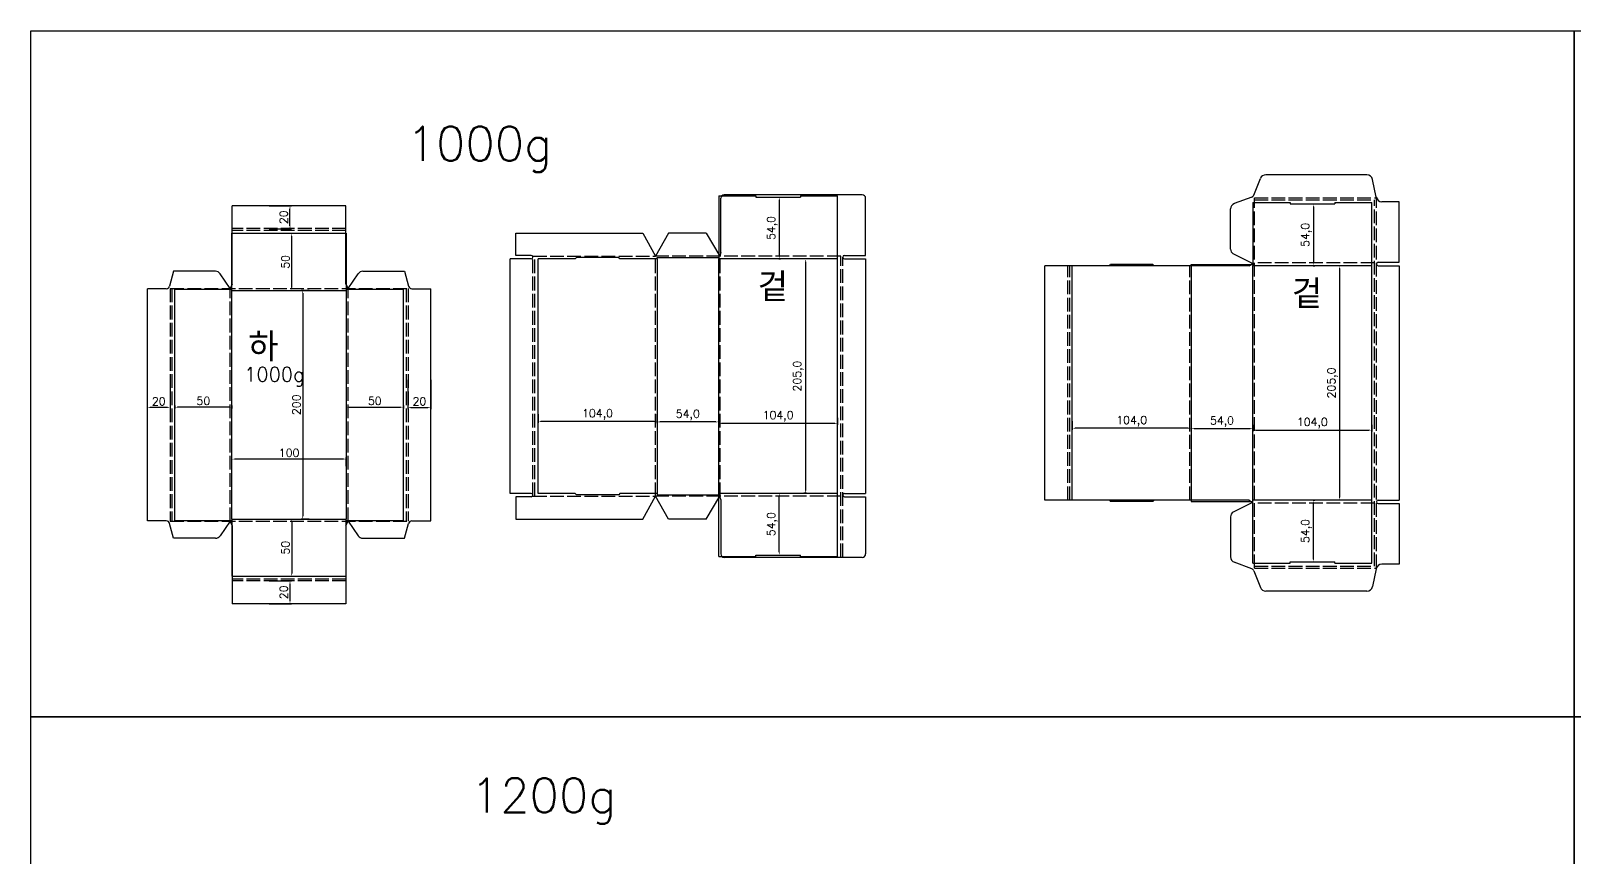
# Model space of a CAD drawing. Header units: millimetres. Extents: x 2179 to 11229, y 1198 to 3756.
# Drawn here: x 6679 to 8029, y 2513 to 3235 of the extents above; entities that cross this region are included whole.
import ezdxf

# ---------------------------------------------------------------- set-up
doc = ezdxf.new("R2010")
doc.units = ezdxf.units.MM
doc.linetypes.add('ACAD_ISO02W100', pattern=[15, 12, -3])
for name, color, linetype in [('기지', 7, 'Continuous'), ('인쇄지', 7, 'Continuous'), ('치수', 7, 'Continuous')]:
    doc.layers.add(name, color=color, linetype=linetype)
doc.styles.add('FHG', font='TXT.shx', dxfattribs={"height": 0.18, "bigfont": 'whgtxt.shx'})
doc.styles.get("Standard").update_dxf_attribs({"font": 'txt.shx', "bigfont": 'zfhg.shx'})
doc.dimstyles.new('ISO-25', dxfattribs={"dimtxt": 2.5, "dimasz": 2.5, "dimexe": 1.25, "dimexo": 0.625, "dimtad": 1, "dimtxsty": 'Standard', "dimcen": 2.5, "dimadec": 0, "dimazin": 0, "dimtfac": 1, "dimtmove": 0, "dimatfit": 3, "dimfxl": 0, "dimarcsym": 0})

# ---------------------------------------------------------------- blocks, each defined once
blk = doc.blocks.new('*D339')
at = {"layer": 'DEFPOINTS', "color": 0}
for p in [(7825.2, 3029.8), (7823.6, 2824.8), (7825.2, 2824.8)]:
    blk.add_point(p, dxfattribs=at)
at = {"layer": '치수', "color": 0, "lineweight": -2}
for p, q in [((7824.6, 3029.8), (7822.4, 3029.8)), ((7823.6, 3027.3), (7823.6, 2827.3)), ((7824.6, 2824.8), (7822.4, 2824.8))]:
    blk.add_line(p, q, dxfattribs=at)
at = {"layer": '치수', "color": 0}
for points in [[(7823.2, 3027.3), (7824, 3027.3), (7823.6, 3029.8)], [(7823.2, 2827.3), (7824, 2827.3), (7823.6, 2824.8)]]:
    blk.add_solid(points, dxfattribs=at)
at = {"layer": '치수', "color": 0, "insert": (7817.5, 2927.3), "char_height": 7, "attachment_point": 5, "rotation": 90}
blk.add_mtext('205,0', dxfattribs=at)
blk = doc.blocks.new('*D343')
at = {"layer": 'DEFPOINTS', "color": 0}
for p in [(7799.8, 2824.8), (7800.8, 2824.8), (7799.8, 2770.8)]:
    blk.add_point(p, dxfattribs=at)
at = {"layer": '치수', "color": 0, "lineweight": -2}
for p, q in [((7800.5, 2824.8), (7802, 2824.8)), ((7800.8, 2773.3), (7800.8, 2822.3)), ((7800.5, 2770.8), (7802, 2770.8))]:
    blk.add_line(p, q, dxfattribs=at)
at = {"layer": '치수', "color": 0}
for points in [[(7800.4, 2822.3), (7801.2, 2822.3), (7800.8, 2824.8)], [(7800.4, 2773.3), (7801.2, 2773.3), (7800.8, 2770.8)]]:
    blk.add_solid(points, dxfattribs=at)
at = {"layer": '치수', "color": 0, "insert": (7794.7, 2797.8), "char_height": 7, "attachment_point": 5, "rotation": 90}
blk.add_mtext('54,0', dxfattribs=at)
blk = doc.blocks.new('*D341')
at = {"layer": 'DEFPOINTS', "color": 0}
for p in [(7589.8, 2894.7), (7693.8, 2894.7), (7589.8, 2887.7)]:
    blk.add_point(p, dxfattribs=at)
at = {"layer": '치수', "color": 0, "lineweight": -2}
for p, q in [((7589.8, 2894), (7589.8, 2886.4)), ((7693.8, 2894), (7693.8, 2886.4)), ((7691.3, 2887.7), (7592.3, 2887.7))]:
    blk.add_line(p, q, dxfattribs=at)
at = {"layer": '치수', "color": 0}
for points in [[(7592.3, 2888.1), (7592.3, 2887.3), (7589.8, 2887.7)], [(7691.3, 2888.1), (7691.3, 2887.3), (7693.8, 2887.7)]]:
    blk.add_solid(points, dxfattribs=at)
at = {"layer": '치수', "color": 0, "insert": (7641.8, 2893.8), "char_height": 7, "attachment_point": 5}
blk.add_mtext('104,0', dxfattribs=at)
blk = doc.blocks.new('*D340')
at = {"layer": 'DEFPOINTS', "color": 0}
for p in [(7747.8, 2891.4), (7851.8, 2891.4), (7851.8, 2886)]:
    blk.add_point(p, dxfattribs=at)
at = {"layer": '치수', "color": 0, "lineweight": -2}
for p, q in [((7747.8, 2890.8), (7747.8, 2884.8)), ((7851.8, 2890.8), (7851.8, 2884.8)), ((7750.3, 2886), (7849.3, 2886))]:
    blk.add_line(p, q, dxfattribs=at)
at = {"layer": '치수', "color": 0}
for points in [[(7750.3, 2886.5), (7750.3, 2885.6), (7747.8, 2886)], [(7849.3, 2886.5), (7849.3, 2885.6), (7851.8, 2886)]]:
    blk.add_solid(points, dxfattribs=at)
at = {"layer": '치수', "color": 0, "insert": (7799.8, 2892.1), "char_height": 7, "attachment_point": 5}
blk.add_mtext('104,0', dxfattribs=at)
blk = doc.blocks.new('*D342')
at = {"layer": 'DEFPOINTS', "color": 0}
for p in [(7693.8, 2890), (7747.8, 2890), (7693.8, 2887.3)]:
    blk.add_point(p, dxfattribs=at)
at = {"layer": '치수', "color": 0, "lineweight": -2}
for p, q in [((7693.8, 2889.4), (7693.8, 2886)), ((7747.8, 2889.4), (7747.8, 2886)), ((7745.3, 2887.3), (7696.3, 2887.3))]:
    blk.add_line(p, q, dxfattribs=at)
at = {"layer": '치수', "color": 0}
for points in [[(7696.3, 2887.7), (7696.3, 2886.9), (7693.8, 2887.3)], [(7745.3, 2887.7), (7745.3, 2886.9), (7747.8, 2887.3)]]:
    blk.add_solid(points, dxfattribs=at)
at = {"layer": '치수', "color": 0, "insert": (7720.8, 2893.4), "char_height": 7, "attachment_point": 5}
blk.add_mtext('54,0', dxfattribs=at)
blk = doc.blocks.new('*D345')
at = {"layer": 'DEFPOINTS', "color": 0}
for p in [(7799.8, 3083.8), (7799.8, 3029.8), (7800.8, 3029.8)]:
    blk.add_point(p, dxfattribs=at)
at = {"layer": '치수', "color": 0, "lineweight": -2}
for p, q in [((7800.5, 3083.8), (7802, 3083.8)), ((7800.8, 3081.3), (7800.8, 3032.3)), ((7800.5, 3029.8), (7802, 3029.8))]:
    blk.add_line(p, q, dxfattribs=at)
at = {"layer": '치수', "color": 0}
for points in [[(7800.4, 3081.3), (7801.2, 3081.3), (7800.8, 3083.8)], [(7800.4, 3032.3), (7801.2, 3032.3), (7800.8, 3029.8)]]:
    blk.add_solid(points, dxfattribs=at)
at = {"layer": '치수', "color": 0, "insert": (7794.7, 3056.8), "char_height": 7, "attachment_point": 5, "rotation": 90}
blk.add_mtext('54,0', dxfattribs=at)
blk = doc.blocks.new('*D347')
at = {"layer": 'DEFPOINTS', "color": 0}
for p in [(7280.5, 2897.4), (7384.5, 2897.4), (7384.5, 2892)]:
    blk.add_point(p, dxfattribs=at)
at = {"layer": '치수', "color": 0, "lineweight": -2}
for p, q in [((7280.5, 2896.7), (7280.5, 2890.7)), ((7283, 2892), (7382, 2892)), ((7384.5, 2896.7), (7384.5, 2890.7))]:
    blk.add_line(p, q, dxfattribs=at)
at = {"layer": '치수', "color": 0}
for points in [[(7283, 2892.4), (7283, 2891.6), (7280.5, 2892)], [(7382, 2892.4), (7382, 2891.6), (7384.5, 2892)]]:
    blk.add_solid(points, dxfattribs=at)
at = {"layer": '치수', "color": 0, "insert": (7332.5, 2898.1), "char_height": 7, "attachment_point": 5}
blk.add_mtext('104,0', dxfattribs=at)
blk = doc.blocks.new('*D346')
at = {"layer": 'DEFPOINTS', "color": 0}
for p in [(7122.5, 2900.6), (7122.5, 2893.6), (7226.5, 2900.6)]:
    blk.add_point(p, dxfattribs=at)
at = {"layer": '치수', "color": 0, "lineweight": -2}
for p, q in [((7122.5, 2900), (7122.5, 2892.4)), ((7224, 2893.6), (7125, 2893.6)), ((7226.5, 2900), (7226.5, 2892.4))]:
    blk.add_line(p, q, dxfattribs=at)
at = {"layer": '치수', "color": 0}
for points in [[(7125, 2894), (7125, 2893.2), (7122.5, 2893.6)], [(7224, 2894), (7224, 2893.2), (7226.5, 2893.6)]]:
    blk.add_solid(points, dxfattribs=at)
at = {"layer": '치수', "color": 0, "insert": (7174.5, 2899.7), "char_height": 7, "attachment_point": 5}
blk.add_mtext('104,0', dxfattribs=at)
blk = doc.blocks.new('*D348')
at = {"layer": 'DEFPOINTS', "color": 0}
for p in [(7226.5, 2896), (7226.5, 2893.2), (7280.5, 2896)]:
    blk.add_point(p, dxfattribs=at)
at = {"layer": '치수', "color": 0, "lineweight": -2}
for p, q in [((7226.5, 2895.3), (7226.5, 2892)), ((7278, 2893.2), (7229, 2893.2)), ((7280.5, 2895.3), (7280.5, 2892))]:
    blk.add_line(p, q, dxfattribs=at)
at = {"layer": '치수', "color": 0}
for points in [[(7229, 2893.6), (7229, 2892.8), (7226.5, 2893.2)], [(7278, 2893.6), (7278, 2892.8), (7280.5, 2893.2)]]:
    blk.add_solid(points, dxfattribs=at)
at = {"layer": '치수', "color": 0, "insert": (7253.5, 2899.3), "char_height": 7, "attachment_point": 5}
blk.add_mtext('54,0', dxfattribs=at)
blk = doc.blocks.new('*D349')
at = {"layer": 'DEFPOINTS', "color": 0}
for p in [(7357.9, 3035.8), (7356.3, 2830.8), (7357.9, 2830.8)]:
    blk.add_point(p, dxfattribs=at)
at = {"layer": '치수', "color": 0, "lineweight": -2}
for p, q in [((7357.3, 3035.8), (7355.1, 3035.8)), ((7356.3, 3033.3), (7356.3, 2833.3)), ((7357.3, 2830.8), (7355.1, 2830.8))]:
    blk.add_line(p, q, dxfattribs=at)
at = {"layer": '치수', "color": 0}
for points in [[(7355.9, 3033.3), (7356.7, 3033.3), (7356.3, 3035.8)], [(7355.9, 2833.3), (7356.7, 2833.3), (7356.3, 2830.8)]]:
    blk.add_solid(points, dxfattribs=at)
at = {"layer": '치수', "color": 0, "insert": (7350.2, 2933.3), "char_height": 7, "attachment_point": 5, "rotation": 90}
blk.add_mtext('205,0', dxfattribs=at)
blk = doc.blocks.new('*D350')
at = {"layer": 'DEFPOINTS', "color": 0}
for p in [(7332.5, 2830.8), (7333.5, 2830.8), (7332.5, 2776.8)]:
    blk.add_point(p, dxfattribs=at)
at = {"layer": '치수', "color": 0, "lineweight": -2}
for p, q in [((7333.2, 2830.8), (7334.7, 2830.8)), ((7333.5, 2779.3), (7333.5, 2828.3)), ((7333.2, 2776.8), (7334.7, 2776.8))]:
    blk.add_line(p, q, dxfattribs=at)
at = {"layer": '치수', "color": 0}
for points in [[(7333.1, 2828.3), (7333.9, 2828.3), (7333.5, 2830.8)], [(7333.1, 2779.3), (7333.9, 2779.3), (7333.5, 2776.8)]]:
    blk.add_solid(points, dxfattribs=at)
at = {"layer": '치수', "color": 0, "insert": (7327.4, 2803.8), "char_height": 7, "attachment_point": 5, "rotation": 90}
blk.add_mtext('54,0', dxfattribs=at)
blk = doc.blocks.new('*D351')
at = {"layer": 'DEFPOINTS', "color": 0}
for p in [(7332.5, 3089.8), (7332.5, 3035.8), (7333.5, 3035.8)]:
    blk.add_point(p, dxfattribs=at)
at = {"layer": '치수', "color": 0, "lineweight": -2}
for p, q in [((7333.2, 3089.8), (7334.7, 3089.8)), ((7333.5, 3087.3), (7333.5, 3038.3)), ((7333.2, 3035.8), (7334.7, 3035.8))]:
    blk.add_line(p, q, dxfattribs=at)
at = {"layer": '치수', "color": 0}
for points in [[(7333.1, 3087.3), (7333.9, 3087.3), (7333.5, 3089.8)], [(7333.1, 3038.3), (7333.9, 3038.3), (7333.5, 3035.8)]]:
    blk.add_solid(points, dxfattribs=at)
at = {"layer": '치수', "color": 0, "insert": (7327.4, 3062.8), "char_height": 7, "attachment_point": 5, "rotation": 90}
blk.add_mtext('54,0', dxfattribs=at)
blk = doc.blocks.new('*D516')
at = {"layer": 'DEFPOINTS', "color": 0}
for p in [(6854.7, 2860.7), (6854.7, 2853.9), (6954.7, 2853.9)]:
    blk.add_point(p, dxfattribs=at)
at = {"layer": '치수', "color": 0, "lineweight": -2}
for p, q in [((6854.7, 2854.6), (6854.7, 2862)), ((6952.2, 2860.7), (6857.2, 2860.7)), ((6954.7, 2854.6), (6954.7, 2862))]:
    blk.add_line(p, q, dxfattribs=at)
at = {"layer": '치수', "color": 0}
for points in [[(6857.2, 2861.1), (6857.2, 2860.3), (6854.7, 2860.7)], [(6952.2, 2861.1), (6952.2, 2860.3), (6954.7, 2860.7)]]:
    blk.add_solid(points, dxfattribs=at)
at = {"layer": '치수', "color": 0, "insert": (6904.7, 2866.2), "char_height": 7, "attachment_point": 5}
blk.add_mtext('100', dxfattribs=at)
blk = doc.blocks.new('*D511')
at = {"layer": 'DEFPOINTS', "color": 0}
for p in [(6804.7, 2908.2), (6804.7, 2906.1), (6854.7, 2908.2)]:
    blk.add_point(p, dxfattribs=at)
at = {"layer": '치수', "color": 0, "lineweight": -2}
for p, q in [((6804.7, 2907.6), (6804.7, 2904.9)), ((6852.2, 2906.1), (6807.2, 2906.1)), ((6854.7, 2907.6), (6854.7, 2904.9))]:
    blk.add_line(p, q, dxfattribs=at)
at = {"layer": '치수', "color": 0}
for points in [[(6807.2, 2906.5), (6807.2, 2905.7), (6804.7, 2906.1)], [(6852.2, 2906.5), (6852.2, 2905.7), (6854.7, 2906.1)]]:
    blk.add_solid(points, dxfattribs=at)
at = {"layer": '치수', "color": 0, "insert": (6829.7, 2911.6), "char_height": 7, "attachment_point": 5}
blk.add_mtext('50', dxfattribs=at)
blk = doc.blocks.new('*D510')
at = {"layer": 'DEFPOINTS', "color": 0}
for p in [(6780.7, 2930.7), (6800.7, 2930.7), (6780.7, 2905.7)]:
    blk.add_point(p, dxfattribs=at)
at = {"layer": '치수', "color": 0, "lineweight": -2}
for p, q in [((6780.7, 2930.1), (6780.7, 2904.5)), ((6800.7, 2930.1), (6800.7, 2904.5)), ((6798.2, 2905.7), (6783.2, 2905.7))]:
    blk.add_line(p, q, dxfattribs=at)
at = {"layer": '치수', "color": 0}
for points in [[(6783.2, 2906.2), (6783.2, 2905.3), (6780.7, 2905.7)], [(6798.2, 2906.2), (6798.2, 2905.3), (6800.7, 2905.7)]]:
    blk.add_solid(points, dxfattribs=at)
at = {"layer": '치수', "color": 0, "insert": (6790.7, 2911.2), "char_height": 7, "attachment_point": 5}
blk.add_mtext('20', dxfattribs=at)
blk = doc.blocks.new('*D509')
at = {"layer": 'DEFPOINTS', "color": 0}
for p in [(6923, 3008.2), (6916.6, 2808.2), (6923, 2808.2)]:
    blk.add_point(p, dxfattribs=at)
at = {"layer": '치수', "color": 0, "lineweight": -2}
for p, q in [((6922.4, 3008.2), (6915.4, 3008.2)), ((6916.6, 3005.7), (6916.6, 2810.7)), ((6922.4, 2808.2), (6915.4, 2808.2))]:
    blk.add_line(p, q, dxfattribs=at)
at = {"layer": '치수', "color": 0}
for points in [[(6916.2, 3005.7), (6917, 3005.7), (6916.6, 3008.2)], [(6916.2, 2810.7), (6917, 2810.7), (6916.6, 2808.2)]]:
    blk.add_solid(points, dxfattribs=at)
at = {"layer": '치수', "color": 0, "insert": (6911.1, 2908.2), "char_height": 7, "attachment_point": 5, "rotation": 90}
blk.add_mtext('200', dxfattribs=at)
blk = doc.blocks.new('*D518')
at = {"layer": 'DEFPOINTS', "color": 0}
for p in [(6904.7, 2808.2), (6904.7, 2758.2), (6907, 2758.2)]:
    blk.add_point(p, dxfattribs=at)
at = {"layer": '치수', "color": 0, "lineweight": -2}
for p, q in [((6905.4, 2808.2), (6908.3, 2808.2)), ((6907, 2805.7), (6907, 2760.7)), ((6905.4, 2758.2), (6908.3, 2758.2))]:
    blk.add_line(p, q, dxfattribs=at)
at = {"layer": '치수', "color": 0}
for points in [[(6906.6, 2805.7), (6907.4, 2805.7), (6907, 2808.2)], [(6906.6, 2760.7), (6907.4, 2760.7), (6907, 2758.2)]]:
    blk.add_solid(points, dxfattribs=at)
at = {"layer": '치수', "color": 0, "insert": (6901.5, 2783.2), "char_height": 7, "attachment_point": 5, "rotation": 90}
blk.add_mtext('50', dxfattribs=at)
blk = doc.blocks.new('*D514')
at = {"layer": 'DEFPOINTS', "color": 0}
for p in [(6886.6, 2754.2), (6886.6, 2734.2), (6905.5, 2734.2)]:
    blk.add_point(p, dxfattribs=at)
at = {"layer": '치수', "color": 0, "lineweight": -2}
for p, q in [((6887.3, 2754.2), (6906.7, 2754.2)), ((6905.5, 2751.7), (6905.5, 2736.7)), ((6887.3, 2734.2), (6906.7, 2734.2))]:
    blk.add_line(p, q, dxfattribs=at)
at = {"layer": '치수', "color": 0}
for points in [[(6905.1, 2751.7), (6905.9, 2751.7), (6905.5, 2754.2)], [(6905.1, 2736.7), (6905.9, 2736.7), (6905.5, 2734.2)]]:
    blk.add_solid(points, dxfattribs=at)
at = {"layer": '치수', "color": 0, "insert": (6900, 2744.2), "char_height": 7, "attachment_point": 5, "rotation": 90}
blk.add_mtext('20', dxfattribs=at)
blk = doc.blocks.new('*D517')
at = {"layer": 'DEFPOINTS', "color": 0}
for p in [(6954.7, 2908.2), (7004.7, 2908.2), (7004.7, 2906.1)]:
    blk.add_point(p, dxfattribs=at)
at = {"layer": '치수', "color": 0, "lineweight": -2}
for p, q in [((6954.7, 2907.6), (6954.7, 2904.9)), ((6957.2, 2906.1), (7002.2, 2906.1)), ((7004.7, 2907.6), (7004.7, 2904.9))]:
    blk.add_line(p, q, dxfattribs=at)
at = {"layer": '치수', "color": 0}
for points in [[(6957.2, 2906.5), (6957.2, 2905.7), (6954.7, 2906.1)], [(7002.2, 2906.5), (7002.2, 2905.7), (7004.7, 2906.1)]]:
    blk.add_solid(points, dxfattribs=at)
at = {"layer": '치수', "color": 0, "insert": (6979.7, 2911.6), "char_height": 7, "attachment_point": 5}
blk.add_mtext('50', dxfattribs=at)
blk = doc.blocks.new('*D512')
at = {"layer": 'DEFPOINTS', "color": 0}
for p in [(7008.7, 2930.7), (7028.7, 2930.7), (7028.7, 2905.7)]:
    blk.add_point(p, dxfattribs=at)
at = {"layer": '치수', "color": 0, "lineweight": -2}
for p, q in [((7008.7, 2930.1), (7008.7, 2904.5)), ((7028.7, 2930.1), (7028.7, 2904.5)), ((7011.2, 2905.7), (7026.2, 2905.7))]:
    blk.add_line(p, q, dxfattribs=at)
at = {"layer": '치수', "color": 0}
for points in [[(7011.2, 2906.2), (7011.2, 2905.3), (7008.7, 2905.7)], [(7026.2, 2906.2), (7026.2, 2905.3), (7028.7, 2905.7)]]:
    blk.add_solid(points, dxfattribs=at)
at = {"layer": '치수', "color": 0, "insert": (7018.7, 2911.2), "char_height": 7, "attachment_point": 5}
blk.add_mtext('20', dxfattribs=at)
blk = doc.blocks.new('*D515')
at = {"layer": 'DEFPOINTS', "color": 0}
for p in [(6904.7, 3058.2), (6907, 3058.2), (6904.7, 3008.2)]:
    blk.add_point(p, dxfattribs=at)
at = {"layer": '치수', "color": 0, "lineweight": -2}
for p, q in [((6905.4, 3058.2), (6908.3, 3058.2)), ((6907, 3010.7), (6907, 3055.7)), ((6905.4, 3008.2), (6908.3, 3008.2))]:
    blk.add_line(p, q, dxfattribs=at)
at = {"layer": '치수', "color": 0}
for points in [[(6906.6, 3055.7), (6907.4, 3055.7), (6907, 3058.2)], [(6906.6, 3010.7), (6907.4, 3010.7), (6907, 3008.2)]]:
    blk.add_solid(points, dxfattribs=at)
at = {"layer": '치수', "color": 0, "insert": (6901.5, 3033.2), "char_height": 7, "attachment_point": 5, "rotation": 90}
blk.add_mtext('50', dxfattribs=at)
blk = doc.blocks.new('*D513')
at = {"layer": 'DEFPOINTS', "color": 0}
for p in [(6886.6, 3082.2), (6905.5, 3082.2), (6886.6, 3062.2)]:
    blk.add_point(p, dxfattribs=at)
at = {"layer": '치수', "color": 0, "lineweight": -2}
for p, q in [((6887.3, 3082.2), (6906.7, 3082.2)), ((6905.5, 3064.7), (6905.5, 3079.7)), ((6887.3, 3062.2), (6906.7, 3062.2))]:
    blk.add_line(p, q, dxfattribs=at)
at = {"layer": '치수', "color": 0}
for points in [[(6905.1, 3079.7), (6905.9, 3079.7), (6905.5, 3082.2)], [(6905.1, 3064.7), (6905.9, 3064.7), (6905.5, 3062.2)]]:
    blk.add_solid(points, dxfattribs=at)
at = {"layer": '치수', "color": 0, "insert": (6900, 3072.2), "char_height": 7, "attachment_point": 5, "rotation": 90}
blk.add_mtext('20', dxfattribs=at)

msp = doc.modelspace()

# ---------------------------------------------------------------- linework, layer by layer
at = {"color": 6}
for points in [[(6678.818, 3235.181), (8028.818, 3235.181), (8028.818, 2635.181), (6678.818, 2635.181)], [(8028.818, 3235.181), (8928.818, 3235.181), (8928.818, 2635.181), (8028.818, 2635.181)], [(6678.818, 2635.181), (8028.818, 2635.181), (8028.818, 2035.181), (6678.818, 2035.181)], [(8028.818, 2635.181), (8928.818, 2635.181), (8928.818, 2035.181), (8028.818, 2035.181)]]:
    msp.add_lwpolyline(points, close=True, dxfattribs=at)
at = {"layer": '기지', "color": 7}
for p, q in [((7280.54, 3090.962), (7313.041, 3090.962)), ((7280.54, 3090.962), (7280.54, 3035.762)), ((7313.041, 3090.962), (7313.041, 3089.762)), ((7313.041, 3089.762), (7352.041, 3089.762)), ((7352.041, 3090.962), (7384.541, 3090.962)), ((7352.041, 3090.962), (7352.041, 3089.762)), ((7384.541, 2775.562), (7384.541, 3090.962)), ((7747.843, 3085.01), (7780.343, 3085.01)), ((7747.843, 3085.01), (7747.843, 3029.81)), ((7780.343, 3085.01), (7780.343, 3083.81)), ((7780.343, 3083.81), (7819.343, 3083.81)), ((7819.343, 3085.01), (7851.843, 3085.01)), ((7819.343, 3085.01), (7819.343, 3083.81)), ((7851.843, 2769.61), (7851.843, 3085.01)), ((7155.04, 3035.762), (7122.54, 3035.762)), ((7193.04, 3036.962), (7156.04, 3036.962)), ((7226.54, 3035.762), (7194.04, 3035.762)), ((7226.54, 3035.762), (7226.54, 3036.962)), ((7622.343, 3029.81), (7589.843, 3029.81)), ((7660.343, 3031.01), (7623.343, 3031.01)), ((7693.843, 3029.81), (7661.343, 3029.81)), ((7693.843, 3029.81), (7693.843, 3031.01)), ((7155.04, 2830.762), (7122.54, 2830.762)), ((7193.04, 2829.562), (7156.04, 2829.562)), ((7226.54, 2830.762), (7194.04, 2830.762)), ((7226.54, 2830.762), (7226.54, 2829.562)), ((7280.54, 2775.562), (7280.54, 2830.762)), ((7622.343, 2824.81), (7589.843, 2824.81)), ((7660.343, 2823.61), (7623.343, 2823.61)), ((7693.843, 2824.81), (7661.343, 2824.81)), ((7693.843, 2824.81), (7693.843, 2823.61)), ((7747.843, 2769.61), (7747.843, 2824.81)), ((7280.54, 2775.562), (7313.041, 2775.562)), ((7313.041, 2775.562), (7313.041, 2776.762)), ((7313.041, 2776.762), (7352.041, 2776.762)), ((7352.041, 2775.562), (7352.041, 2776.762)), ((7352.041, 2775.562), (7384.541, 2775.562)), ((7747.843, 2769.61), (7780.343, 2769.61)), ((7780.343, 2770.81), (7819.343, 2770.81)), ((7780.343, 2769.61), (7780.343, 2770.81)), ((7819.343, 2769.61), (7819.343, 2770.81)), ((7819.343, 2769.61), (7851.843, 2769.61))]:
    msp.add_line(p, q, dxfattribs=at)
at = {"layer": '기지'}
for p, q in [((6854.733, 3058.214), (6954.733, 3058.214)), ((6854.733, 3008.214), (6854.733, 3058.214)), ((6954.733, 3058.214), (6954.733, 3008.214)), ((7226.54, 3036.962), (7280.54, 3036.962)), ((7693.843, 3031.01), (7747.843, 3031.01)), ((6804.733, 2807.014), (6804.733, 3009.414)), ((6804.733, 3009.414), (6854.733, 3009.414)), ((6954.733, 3009.414), (7004.733, 3009.414)), ((7004.733, 2807.014), (7004.733, 3009.414)), ((7226.54, 2829.562), (7280.54, 2829.562)), ((7693.843, 2823.61), (7747.843, 2823.61)), ((6854.733, 2808.214), (6854.733, 2758.214)), ((6954.733, 2758.214), (6954.733, 2808.214)), ((6804.733, 2807.014), (6854.733, 2807.014)), ((6954.733, 2807.014), (7004.733, 2807.014)), ((6854.733, 2758.214), (6954.733, 2758.214))]:
    msp.add_line(p, q, dxfattribs=at)
at = {"layer": '기지', "linetype": 'Continuous'}
for p, q in [((7122.54, 2830.762), (7122.54, 3035.762)), ((7155.04, 3035.762), (7156.04, 3036.962)), ((7194.04, 3035.762), (7193.04, 3036.962)), ((7589.843, 2824.81), (7589.843, 3029.81)), ((7622.343, 3029.81), (7623.343, 3031.01)), ((7661.343, 3029.81), (7660.343, 3031.01)), ((7155.04, 2830.762), (7156.04, 2829.562)), ((7194.04, 2830.762), (7193.04, 2829.562)), ((7622.343, 2824.81), (7623.343, 2823.61)), ((7661.343, 2824.81), (7660.343, 2823.61))]:
    msp.add_line(p, q, dxfattribs=at)
at = {"layer": '기지', "color": 5}
for p, q in [((7226.54, 3035.762), (7226.54, 2830.762)), ((7384.541, 3035.762), (7280.54, 3035.762)), ((7280.54, 2830.762), (7280.54, 3035.762)), ((7693.843, 3029.81), (7693.843, 2824.81)), ((7747.843, 2824.81), (7747.843, 3029.81)), ((7851.843, 3029.81), (7747.843, 3029.81)), ((6854.733, 3008.214), (6954.733, 3008.214)), ((6854.733, 2808.214), (6854.733, 3008.214)), ((6954.733, 3008.214), (6954.733, 2808.214)), ((7384.541, 2830.762), (7280.54, 2830.762)), ((7851.843, 2824.81), (7747.843, 2824.81)), ((6854.733, 2808.214), (6954.733, 2808.214))]:
    msp.add_line(p, q, dxfattribs=at)
at = {"layer": '인쇄지', "color": 3}
for p, q in [((7748.541, 3091.645), (7754.366, 3106.171)), ((7847.548, 3109.31), (7759.007, 3109.31)), ((7855.755, 3089.769), (7852.438, 3105.351)), ((7406.041, 3091.762), (7285.29, 3091.762)), ((6954.483, 3082.214), (6854.983, 3082.214)), ((6854.983, 3013.692), (6854.983, 3082.214)), ((6954.483, 3013.692), (6954.483, 3082.214)), ((7282.29, 3041.262), (7282.29, 3088.762)), ((7409.041, 3038.762), (7409.041, 3088.762)), ((7728.343, 3044.348), (7728.343, 3079.433)), ((7746.787, 3089.873), (7731.571, 3084.108)), ((7875.843, 3085.81), (7860.645, 3085.81)), ((7875.843, 3032.81), (7875.843, 3085.81)), ((7103.04, 3058.262), (7214.09, 3058.262)), ((7103.04, 3038.762), (7103.04, 3058.262)), ((7214.09, 3058.262), (7225.29, 3038.262)), ((7236.49, 3058.262), (7225.29, 3038.262)), ((7269.594, 3058.262), (7236.49, 3058.262)), ((7269.594, 3058.262), (7281.594, 3038.262)), ((7116.54, 3038.762), (7103.04, 3038.762)), ((7282.29, 3041.262), (7281.594, 3038.262)), ((7390.541, 3038.762), (7409.041, 3038.762)), ((7747.343, 3031.81), (7730.536, 3040.21)), ((6803.733, 3024.914), (6800.195, 3011.926)), ((6840.209, 3024.914), (6803.733, 3024.914)), ((6969.258, 3024.914), (7005.733, 3024.914)), ((7005.733, 3024.914), (7009.272, 3011.926)), ((7098.04, 2830.762), (7098.04, 3035.762)), ((7116.54, 3035.762), (7098.04, 3035.762)), ((7390.541, 3035.762), (7409.041, 3035.762)), ((7409.041, 3035.762), (7409.041, 2830.762)), ((7565.842, 2824.81), (7565.842, 3029.81)), ((7744.573, 3029.81), (7565.842, 3029.81)), ((7744.573, 3029.81), (7747.343, 3031.81)), ((7857.343, 3032.81), (7875.843, 3032.81)), ((7857.343, 3029.81), (7875.843, 3029.81)), ((7875.843, 3029.81), (7875.843, 2824.81)), ((6853.033, 3009.914), (6844.347, 3022.721)), ((6854.983, 3013.692), (6853.033, 3009.914)), ((6954.483, 3013.692), (6956.433, 3009.914)), ((6956.433, 3009.914), (6965.12, 3022.721)), ((6780.733, 2806.714), (6780.733, 3009.714)), ((6797.301, 3009.714), (6780.733, 3009.714)), ((7012.166, 3009.714), (7028.733, 3009.714)), ((7028.733, 2806.714), (7028.733, 3009.714)), ((7116.54, 2830.762), (7098.04, 2830.762)), ((7103.04, 2827.762), (7103.04, 2808.262)), ((7116.54, 2827.762), (7103.04, 2827.762)), ((7214.09, 2808.262), (7225.29, 2828.262)), ((7236.49, 2808.262), (7225.29, 2828.262)), ((7269.594, 2808.262), (7281.594, 2828.262)), ((7282.29, 2825.262), (7281.594, 2828.262)), ((7282.29, 2825.262), (7282.29, 2777.762)), ((7390.541, 2830.762), (7409.041, 2830.762)), ((7390.541, 2827.762), (7409.041, 2827.762)), ((7409.041, 2827.762), (7409.041, 2777.762)), ((7744.573, 2824.81), (7565.842, 2824.81)), ((7747.343, 2822.81), (7730.536, 2814.41)), ((7744.573, 2824.81), (7747.343, 2822.81)), ((7857.343, 2824.81), (7875.843, 2824.81)), ((7857.343, 2821.81), (7875.843, 2821.81)), ((7875.843, 2821.81), (7875.843, 2768.81)), ((7103.04, 2808.262), (7214.09, 2808.262)), ((7269.594, 2808.262), (7236.49, 2808.262)), ((7728.343, 2810.272), (7728.343, 2775.188)), ((6797.301, 2806.714), (6780.733, 2806.714)), ((6803.733, 2791.514), (6800.195, 2804.503)), ((6853.033, 2806.514), (6844.347, 2793.707)), ((6854.983, 2802.736), (6853.033, 2806.514)), ((6854.983, 2802.736), (6854.983, 2734.214)), ((6954.483, 2802.736), (6956.433, 2806.514)), ((6954.483, 2802.736), (6954.483, 2734.214)), ((6956.433, 2806.514), (6965.12, 2793.707)), ((7005.733, 2791.514), (7009.272, 2804.503)), ((7012.166, 2806.714), (7028.733, 2806.714)), ((6840.209, 2791.514), (6803.733, 2791.514)), ((6969.258, 2791.514), (7005.733, 2791.514)), ((7406.041, 2774.762), (7285.29, 2774.762)), ((7746.787, 2764.747), (7731.571, 2770.512)), ((7875.843, 2768.81), (7860.645, 2768.81)), ((7748.541, 2762.975), (7754.366, 2748.449)), ((7855.755, 2764.851), (7852.438, 2749.269)), ((7847.548, 2745.31), (7759.007, 2745.31)), ((6954.483, 2734.214), (6854.983, 2734.214))]:
    msp.add_line(p, q, dxfattribs=at)
at = {"layer": '인쇄지', "color": 4, "linetype": 'ACAD_ISO02W100'}
for p, q in [((7749.093, 2765.31), (7749.093, 3089.31)), ((7749.093, 3089.31), (7855.843, 3089.31)), ((7749.093, 3087.56), (7854.093, 3087.56)), ((7854.093, 2767.06), (7854.093, 3087.56)), ((7855.843, 2765.31), (7855.843, 3089.31)), ((6954.483, 3062.214), (6854.983, 3062.214)), ((6954.483, 3060.714), (6854.983, 3060.714)), ((7118.04, 2828.262), (7118.04, 3038.262)), ((7118.04, 3038.262), (7225.29, 3038.262)), ((7119.79, 2828.262), (7119.79, 3038.262)), ((7225.29, 2828.262), (7225.29, 3038.262)), ((7281.79, 3038.262), (7225.29, 3038.262)), ((7281.79, 2828.262), (7281.79, 3038.262)), ((7387.291, 3038.262), (7281.79, 3038.262)), ((7387.291, 2774.762), (7387.291, 3038.262)), ((7389.041, 2774.762), (7389.041, 3037.262)), ((7585.843, 2824.81), (7585.843, 3029.81)), ((7587.593, 2824.81), (7587.593, 3029.81)), ((7692.593, 2824.81), (7692.593, 3029.81)), ((7854.093, 3032.31), (7749.093, 3032.31)), ((6800.733, 3009.914), (7008.733, 3009.914)), ((6800.733, 3009.914), (6800.733, 2806.514)), ((6802.233, 3009.914), (6802.233, 2806.514)), ((6853.033, 2806.514), (6853.033, 3009.914)), ((6956.433, 2806.514), (6956.433, 3009.914)), ((7007.233, 3009.914), (7007.233, 2806.514)), ((7008.733, 3009.914), (7008.733, 2806.514)), ((7118.04, 2828.262), (7225.29, 2828.262)), ((7281.79, 2828.262), (7225.29, 2828.262)), ((7387.291, 2828.262), (7281.79, 2828.262)), ((7854.093, 2822.31), (7749.093, 2822.31)), ((6800.733, 2806.514), (7008.733, 2806.514)), ((6954.483, 2755.714), (6854.983, 2755.714)), ((6954.483, 2754.214), (6854.983, 2754.214)), ((7749.093, 2767.06), (7854.093, 2767.06)), ((7749.093, 2765.31), (7855.843, 2765.31))]:
    msp.add_line(p, q, dxfattribs=at)
at = {"layer": '인쇄지', "color": 3}
for centre, radius, start, end in [((7759.007, 3104.31), 5, 90, 158.145696), ((7847.548, 3104.31), 5, 12.016719, 90), ((7285.29, 3088.762), 3, 90, 180), ((7406.041, 3088.762), 3, 0, 90), ((7745.724, 3092.678), 3, 290.750077, 339.856044), ((7733.343, 3079.433), 5, 110.750077, 180), ((7860.645, 3090.81), 5, 192.016719, 270), ((7116.54, 3037.262), 1.5, 270, 90), ((7390.541, 3037.262), 1.5, 90, 270), ((7733.343, 3044.348), 5, 180, 235.850883), ((6840.209, 3019.914), 5, 34.149117, 90), ((6969.258, 3019.914), 5, 90, 145.850883), ((7857.343, 3031.31), 1.5, 90, 270), ((6797.301, 3012.714), 3, 270, 344.761868), ((7012.166, 3012.714), 3, 195.238132, 270), ((7116.54, 2829.262), 1.5, 270, 90), ((7390.541, 2829.262), 1.5, 90, 270), ((7857.343, 2823.31), 1.5, 90, 270), ((7733.343, 2810.272), 5, 124.149117, 180), ((6797.301, 2803.714), 3, 15.238132, 90), ((7012.166, 2803.714), 3, 90, 164.761868), ((6840.209, 2796.514), 5, 270, 325.850883), ((6969.258, 2796.514), 5, 214.149117, 270), ((7285.29, 2777.762), 3, 180, 270), ((7406.041, 2777.762), 3, 270, 0), ((7733.343, 2775.188), 5, 180, 249.249923), ((7860.645, 2763.81), 5, 90, 167.983281), ((7745.724, 2761.942), 3, 20.143956, 69.249923), ((7759.007, 2750.31), 5, 201.854304, 270), ((7847.548, 2750.31), 5, 270, 347.983281)]:
    msp.add_arc(centre, radius, start, end, dxfattribs=at)

# ---------------------------------------------------------------- texts
at = {"style": 'FHG'}
for s, p in [('1000g', (7007.506, 3121.641)), ('1200g', (7063.61, 2551.615))]:
    msp.add_text(s, height=30, dxfattribs=at).set_placement(p)
at = {"layer": '기지', "color": 1, "style": 'FHG'}
for s, height, p in [('겉', 25, (7314.694, 2998.475)), ('겉', 25, (7781.996, 2992.523)), ('하', 25, (6868.95, 2946.172)), ('1000g', 12.5, (6865.344, 2928.465))]:
    msp.add_text(s, height=height, dxfattribs=at).set_placement(p)

# ---------------------------------------------------------------- dimensions: what is measured, and where the dimension line sits
at = {"layer": '치수', "color": 4}
for base, p1, p2, angle, override, picture, middle in [((6905.495, 3082.214), (6886.627, 3062.214), (6886.627, 3082.214), 90, {"dimtxt": 7, "dimgap": 2}, '*D513', (6899.995, 3072.214)), ((7333.47, 3035.762), (7332.541, 3089.762), (7332.541, 3035.762), 270, {"dimtxt": 7, "dimgap": 2, "dimdec": 1, "dimzin": 0, "dimtdec": 1}, '*D351', (7327.387, 3062.762)), ((7800.772, 3029.81), (7799.843, 3083.81), (7799.843, 3029.81), 270, {"dimtxt": 7, "dimgap": 2, "dimdec": 1, "dimzin": 0, "dimtdec": 1}, '*D345', (7794.689, 3056.81)), ((6907.01, 3058.214), (6904.733, 3008.214), (6904.733, 3058.214), 90, {"dimtxt": 7, "dimgap": 2}, '*D515', (6901.51, 3033.214)), ((7356.318, 2830.762), (7357.931, 3035.762), (7357.931, 2830.762), 90, {"dimtxt": 7, "dimgap": 2, "dimdec": 1, "dimzin": 0, "dimtdec": 1}, '*D349', (7350.235, 2933.262)), ((7823.62, 2824.81), (7825.233, 3029.81), (7825.233, 2824.81), 90, {"dimtxt": 7, "dimgap": 2, "dimdec": 1, "dimzin": 0, "dimtdec": 1}, '*D339', (7817.537, 2927.31)), ((6916.617, 2808.214), (6923.007, 3008.214), (6923.007, 2808.214), 90, {"dimtxt": 7, "dimgap": 2}, '*D509', (6911.117, 2908.214)), ((6780.733, 2905.738), (6800.733, 2930.702), (6780.733, 2930.702), 180, {"dimtxt": 7, "dimgap": 2}, '*D510', (6790.733, 2911.238)), ((6804.733, 2906.101), (6854.733, 2908.214), (6804.733, 2908.214), 180, {"dimtxt": 7, "dimgap": 2}, '*D511', (6829.733, 2911.601)), ((7333.47, 2830.762), (7332.541, 2776.762), (7332.541, 2830.762), 90, {"dimtxt": 7, "dimgap": 2, "dimdec": 1, "dimzin": 0, "dimtdec": 1}, '*D350', (7327.387, 2803.762)), ((7800.772, 2824.81), (7799.843, 2770.81), (7799.843, 2824.81), 90, {"dimtxt": 7, "dimgap": 2, "dimdec": 1, "dimzin": 0, "dimtdec": 1}, '*D343', (7794.689, 2797.81)), ((6907.01, 2758.214), (6904.733, 2808.214), (6904.733, 2758.214), 270, {"dimtxt": 7, "dimgap": 2}, '*D518', (6901.51, 2783.214)), ((6905.495, 2734.214), (6886.627, 2754.214), (6886.627, 2734.214), 270, {"dimtxt": 7, "dimgap": 2}, '*D514', (6899.995, 2744.214))]:
    dim = msp.add_linear_dim(base=base, p1=p1, p2=p2, angle=angle, dimstyle='ISO-25', override=override, dxfattribs=at)
    dim.commit()
    dim.dimension.update_dxf_attribs({"geometry": picture, "text_midpoint": middle})
for base, p1, p2, override, picture, middle in [((7028.733, 2905.738), (7008.733, 2930.702), (7028.733, 2930.702), {"dimtxt": 7, "dimgap": 2}, '*D512', (7018.733, 2911.238)), ((7004.733, 2906.101), (6954.733, 2908.214), (7004.733, 2908.214), {"dimtxt": 7, "dimgap": 2}, '*D517', (6979.733, 2911.601)), ((7122.54, 2893.629), (7226.54, 2900.613), (7122.54, 2900.613), {"dimtxt": 7, "dimgap": 2, "dimdec": 1, "dimzin": 0, "dimtdec": 1}, '*D346', (7174.54, 2899.712)), ((7226.54, 2893.227), (7280.54, 2895.974), (7226.54, 2895.974), {"dimtxt": 7, "dimgap": 2, "dimdec": 1, "dimzin": 0, "dimtdec": 1}, '*D348', (7253.54, 2899.31)), ((7384.541, 2891.999), (7280.54, 2897.372), (7384.541, 2897.372), {"dimtxt": 7, "dimgap": 2, "dimdec": 1, "dimzin": 0, "dimtdec": 1}, '*D347', (7332.541, 2898.082)), ((7589.843, 2887.677), (7693.843, 2894.661), (7589.843, 2894.661), {"dimtxt": 7, "dimgap": 2, "dimdec": 1, "dimzin": 0, "dimtdec": 1}, '*D341', (7641.843, 2893.76)), ((7693.843, 2887.275), (7747.843, 2890.023), (7693.843, 2890.023), {"dimtxt": 7, "dimgap": 2, "dimdec": 1, "dimzin": 0, "dimtdec": 1}, '*D342', (7720.843, 2893.358)), ((7851.843, 2886.047), (7747.843, 2891.42), (7851.843, 2891.42), {"dimtxt": 7, "dimgap": 2, "dimdec": 1, "dimzin": 0, "dimtdec": 1}, '*D340', (7799.843, 2892.13)), ((6854.733, 2860.726), (6954.733, 2853.932), (6854.733, 2853.932), {"dimtxt": 7, "dimgap": 2}, '*D516', (6904.733, 2866.226))]:
    dim = msp.add_linear_dim(base=base, p1=p1, p2=p2, dimstyle='ISO-25', override=override, dxfattribs=at)
    dim.commit()
    dim.dimension.update_dxf_attribs({"geometry": picture, "text_midpoint": middle})

doc.saveas('drawing.dxf')
